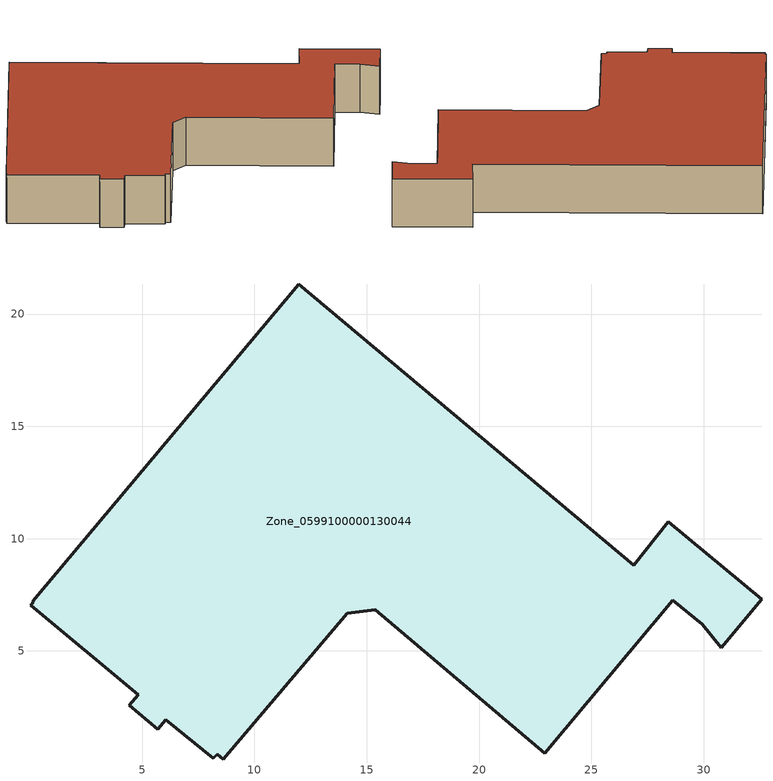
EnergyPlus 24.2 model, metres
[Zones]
Zone_0599100000130044
 floor ground (C_G): 29.93,6.18 28.63,7.27 22.93,0.44 15.37,6.84 14.14,6.69 8.6,0.19 8.34,0.41 8.17,0.22 6.06,1.93 5.69,1.51 4.42,2.58 4.83,3.05 0.04,7.04 0.16,7.18 0.12,7.21 11.98,21.34 26.89,8.82 28.43,10.76 32.58,7.3 30.78,5.14 z0
 wall outside (C_F): 4.42,2.58 5.69,1.51 6.06,1.93 8.17,0.22 8.34,0.41 8.6,0.19 14.14,6.69 15.37,6.84 22.93,0.44 28.63,7.27 29.93,6.18 30.78,5.14 32.58,7.3 28.43,10.76 26.89,8.82 11.98,21.34 0.12,7.21 0.16,7.18 0.04,7.04 4.83,3.05 4.42,2.58 z0:3.51
 roof outside (C_R): 28.63,7.27 29.93,6.18 30.78,5.14 32.58,7.3 28.43,10.76 26.89,8.82 11.98,21.34 0.12,7.21 0.16,7.18 0.04,7.04 4.83,3.05 4.42,2.58 5.69,1.51 6.06,1.93 8.17,0.22 8.34,0.41 8.6,0.19 14.14,6.69 15.37,6.84 22.93,0.44 z3.51
[BUILDING]
Pand.0599100000130044: North Axis=0; Terrain=City; Loads Convergence Tolerance Value=0.04; Temperature Convergence Tolerance Value=0.4; Solar Distribution=FullExterior; Maximum Number of Warmup Days=25; Minimum Number of Warmup Days=1
[Site:Location]
Rotterdam.The.Hague.AP_ZH_NLD Design_Conditions: Latitude=51.96; Longitude=4.45; Time Zone=1; Elevation=-4.5
[SITE:GROUNDTEMPERATURE:BUILDINGSURFACE]
18, 18, 18, 18, 18, 18, 18, 18, 18, 18, 18, 18
[MATERIAL] Thermal Absorptance=0.9; Solar Absorptance=0.7; Visible Absorptance=0.7
Name | Roughness | Thickness | Conductivity | Density | Specific Heat
G.D.1975-1991 | MediumSmooth | 0.15 | 0.288461 | 540 | 1210
F.D.1975-1991 | Rough | 0.3 | 0.230769 | 1920 | 840
R.D.1975-1991 | MediumRough | 0.2 | 0.153846 | 1500 | 1000
[CONSTRUCTION]
C_G: G.D.1975-1991
C_F: F.D.1975-1991
C_R: R.D.1975-1991
[ZONE]
Zone_0599100000130044: Type=1; Multiplier=1; Ceiling Height=Autocalculate; Volume=Autocalculate; Floor Area=autocalculate; Part of Total Floor Area=Yes
[ZONEINFILTRATION:DESIGNFLOWRATE]
Infil_Zone_0599100000130044: Zone or ZoneList or Space or SpaceList=Zone_0599100000130044; Schedule=AlwaysOn; Design Flow Rate Calculation Method=Flow/Area; Flow Rate per Floor Area=0.0042; Constant Term Coefficient=1; Temperature Term Coefficient=0; Velocity Term Coefficient=0; Velocity Squared Term Coefficient=0
[HVACTEMPLATE:ZONE:IDEALLOADSAIRSYSTEM]
Zone_0599100000130044: Maximum Heating Supply Air Temperature=50; Minimum Cooling Supply Air Temperature=13; Maximum Heating Supply Air Humidity Ratio=0.0156; Minimum Cooling Supply Air Humidity Ratio=0.0077; Heating Limit=NoLimit; Cooling Limit=NoLimit; Dehumidification Control Type=ConstantSensibleHeatRatio; Cooling Sensible Heat Ratio=0.7; Dehumidification Setpoint=60; Humidification Control Type=None; Humidification Setpoint=30; Outdoor Air Method=None; Outdoor Air Flow Rate per Person=0.00944; Outdoor Air Flow Rate per Zone Floor Area=0; Outdoor Air Flow Rate per Zone=0; Demand Controlled Ventilation Type=None; Outdoor Air Economizer Type=NoEconomizer; Heat Recovery Type=None; Sensible Heat Recovery Effectiveness=0.7; Latent Heat Recovery Effectiveness=0.65
[ZONECONTROL:THERMOSTAT]
ThermostatControl_Zone_0599100000130044: Zone or ZoneList=Zone_0599100000130044; Control Type Schedule=DualSetpointControlType; Control 1=Thermostat_Zone_0599100000130044; Temperature Difference Between Cutout And Setpoint=0
[THERMOSTATSETPOINT:DUALSETPOINT]
Thermostat_Zone_0599100000130044: Heating Setpoint Temperature Schedule=HeatingSetpoint_Zone_0599100000130044; Cooling Setpoint Temperature Schedule=CoolingSetpoint_Zone_0599100000130044
[SCHEDULE:COMPACT]
HeatingSetpoint_Zone_0599100000130044: Through: 12/31, For: AllDays, Until: 24:00, 21
CoolingSetpoint_Zone_0599100000130044: Through: 12/31, For: AllDays, Until: 24:00, 24
DualSetpointControlType: Through: 12/31, For: AllDays, Until: 24:00, 4
AlwaysOn: Through: 12/31, For: AllDays, Until: 24:00, 1
